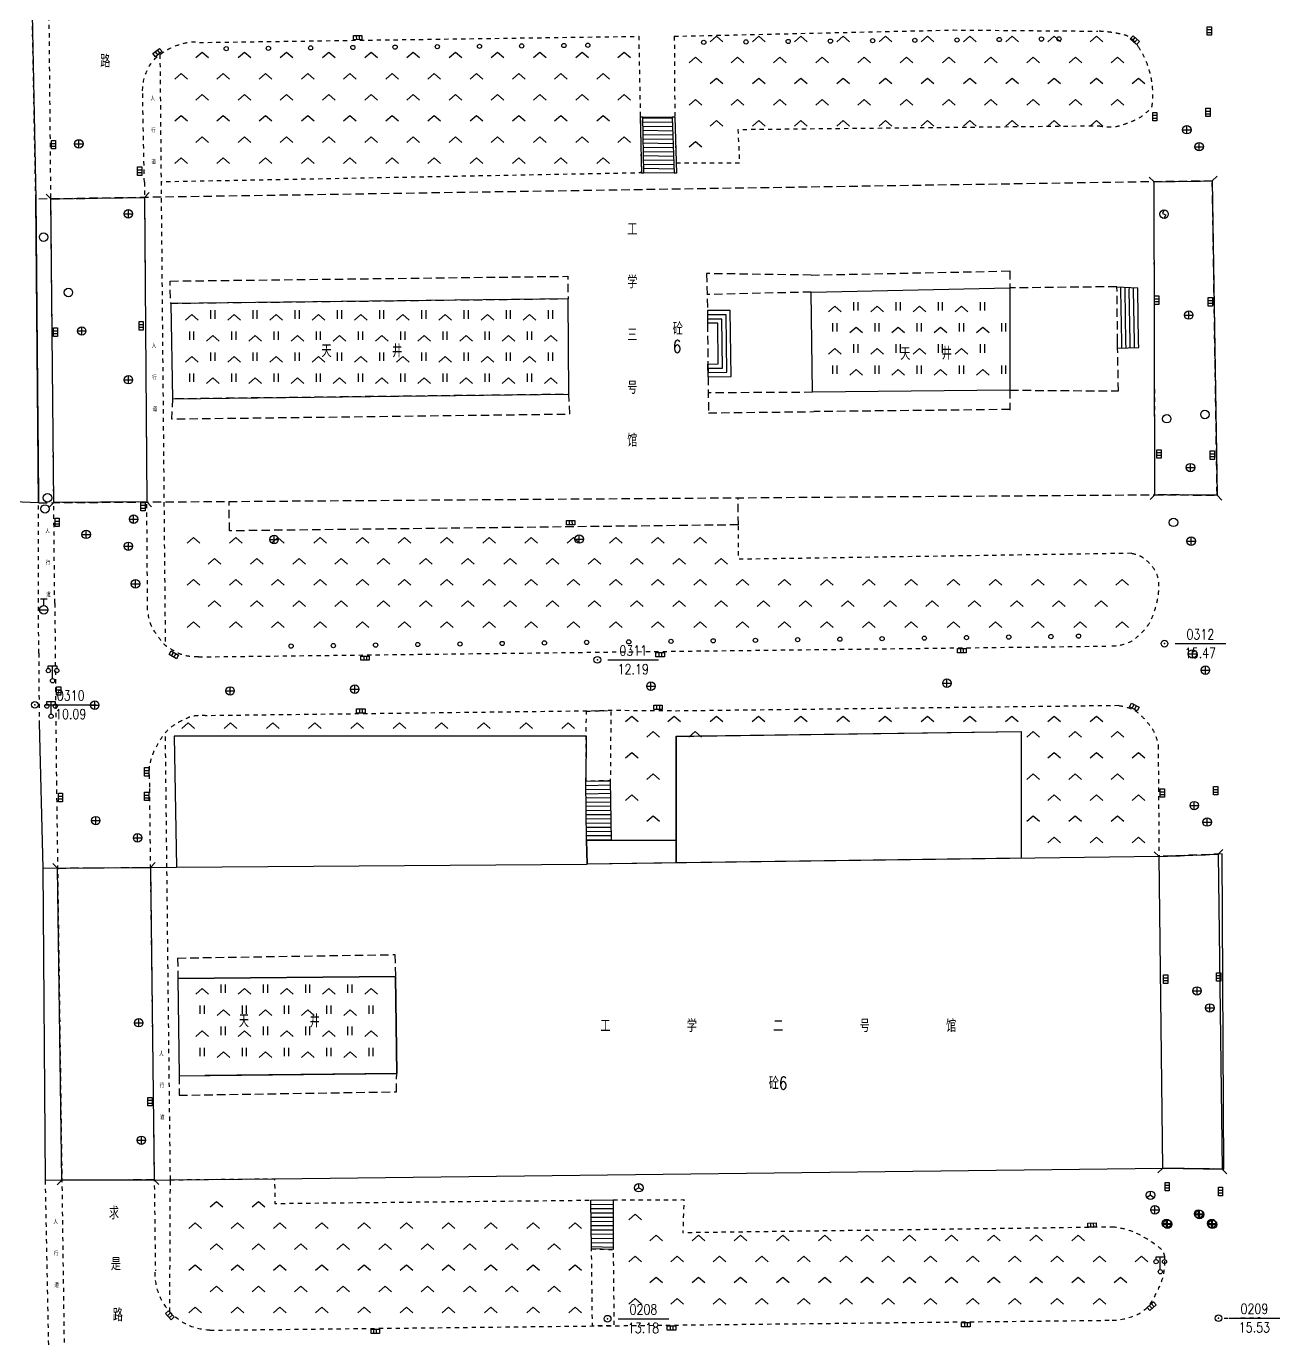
# Model space of a CAD drawing. Extents: x 1059 to 1761, y 608 to 1213.
# Drawn here: x 1569.5 to 1717.9, y 885.2 to 1040.6 of the extents above; entities that cross this region are included whole.
import ezdxf
from ezdxf.enums import TextEntityAlignment as Align

# ---------------------------------------------------------------- set-up
doc = ezdxf.new("R2010")
doc.units = 0
doc.header["$LTSCALE"] = 0.5
doc.header["$PDSIZE"] = 0.2
doc.linetypes.add('X5', pattern=[3, 2, -1])
doc.linetypes.add('X6', pattern=[2, 1, -1])
doc.layers.get('0').update_dxf_attribs({"linetype": 'CONTINUOUS'})
doc.layers.add('ASSIST', color=7, linetype='CONTINUOUS', plot=False)
for name, color, linetype in [('DLDW', 11, 'CONTINUOUS'), ('DLSS', 4, 'CONTINUOUS'), ('GXYZ', 2, 'CONTINUOUS'), ('JMD', 6, 'CONTINUOUS'), ('KZD', 1, 'CONTINUOUS'), ('ZBTZ', 3, 'CONTINUOUS')]:
    doc.layers.add(name, color=color, linetype=linetype)
doc.styles.add('HZ', font='rs.shx', dxfattribs={"width": 0.8, "bigfont": 'hztxt.shx'})

# ---------------------------------------------------------------- blocks, each defined once
blk = doc.blocks.new('gc188')
blk.add_circle((0, 0), 1)
blk = doc.blocks.new('gc043')
for p, q in [((-1, 0), (1, 0)), ((0, -1), (0, 1))]:
    blk.add_line(p, q)
blk.add_circle((0, 0), 1)
blk = doc.blocks.new('gc041')
for p, q in [((-1, 0.5), (1, 0.5)), ((-1, -0.5), (-1, 0.5)), ((-0.33, 0.5), (-0.33, -0.5)), ((0.33, 0.5), (0.33, -0.5)), ((1, 0.5), (1, -0.5)), ((1, -0.5), (-1, -0.5))]:
    blk.add_line(p, q)
blk = doc.blocks.new('gc097')
for p, q in [((-1, 2.9), (-1, 3.5)), ((-1, 3.5), (1, 3.5)), ((0, 0.5), (0, 3.5)), ((1, 3.5), (1, 2.9))]:
    blk.add_line(p, q)
for centre in [(-1, 2.4), (0, 0), (1, 2.4)]:
    blk.add_circle(centre, 0.5)
blk = doc.blocks.new('gc050')
for p, q in [((0, 1), (-0.38, 0.18)), ((-0.38, 0.18), (0.38, -0.18)), ((0, -1), (0.38, -0.18))]:
    blk.add_line(p, q)
blk.add_circle((0, 0), 1)
blk = doc.blocks.new('gc048')
for q in [(-0.87, -0.5), (0, 1), (0.87, -0.5)]:
    blk.add_line((0, 0), q)
blk.add_circle((0, 0), 1)
blk = doc.blocks.new('gc133')
for p, q in [((-1, 0), (1, 0)), ((-0.8, 2.6), (0.8, 2.6)), ((0, 1), (0, 2.6))]:
    blk.add_line(p, q)
blk.add_circle((0, 0), 1)
blk = doc.blocks.new('gc211')
for p, q in [((0, 0), (-1.5, -1.32)), ((1.5, -1.32), (0, 0))]:
    blk.add_line(p, q)
blk = doc.blocks.new('gc170')
at = {"linetype": 'Continuous'}
blk.add_circle((0, 0), 0.5, dxfattribs=at)
blk = doc.blocks.new('gc117')
blk.add_circle((0, 0), 0.8)
blk.add_point((0, 0))
blk = doc.blocks.new('gc121')
for p, q in [((-0.5, -1), (-0.5, 1)), ((0.5, -1), (0.5, 1))]:
    blk.add_line(p, q)

msp = doc.modelspace()

# ---------------------------------------------------------------- linework, layer by layer
at = {"linetype": 'Continuous'}
for p, q in [((1642.49, 1029.86), (1645.98, 1029.82)), ((1570.93, 984.16, 9.92), (1570.6, 1020.13, 9.91)), ((1698.73, 1002.47, 15.78), (1698.73, 1003.18, 16.05)), ((1571, 958.11, 10.02), (1571.42, 940.88, 4.63)), ((1635.7, 956.54, 12.71), (1635.79, 956.54, 7.5)), ((1587.05, 953.01, 10.52), (1587.05, 953.01, 10.52)), ((1635.82, 944.22), (1635.89, 941.37, 16.08)), ((1571.42, 940.88, 4.63), (1571.7, 903.93, 10.03))]:
    msp.add_line(p, q, dxfattribs=at)
at = {"linetype": 'Continuous', "elevation": 15.78, "flags": 128}
msp.add_lwpolyline([(1701.23, 1002.54), (1701.21, 1003.23), (1701.11, 1009.33), (1701.12, 1009.63)], dxfattribs=at)
at = {"layer": 'ASSIST', "linetype": 'Continuous', "flags": 128}
for points in [[(1703.05, 1022.18), (1709.94, 1022.29), (1710.51, 985.06), (1703.15, 985.12)], [(1572.39, 1020.16), (1583.47, 1020.33), (1583.75, 984.26), (1572.73, 984.18)], [(1638.64, 951.25), (1638.73, 944.22), (1635.82, 944.22), (1635.76, 951.18)], [(1703.63, 942.28), (1710.65, 942.53), (1711.12, 905.25), (1704.08, 905.35)], [(1573.18, 940.9), (1584.17, 940.98), (1584.63, 903.97), (1573.69, 903.93)], [(1636.42, 895.79), (1636.32, 901.57), (1638.99, 901.59), (1638.98, 895.73)]]:
    msp.add_lwpolyline(points, close=True, dxfattribs=at)
at = {"layer": 'DLSS', "linetype": 'X6'}
for p, q in [((1572.84, 972.28, 9.84), (1570.82, 1186.57, 12.7)), ((1570.6, 1020.13, 9.91), (1569.93, 1054.58, 10.05)), ((1585.3, 1037.24, 9.74), (1585.93, 967.29, 9.82)), ((1583.46, 1022.13), (1583.75, 984.25, 9.85)), ((1703.15, 985.12, 15.56), (1703.05, 1022.18, 15.56)), ((1570.94, 966.36, 10), (1570.93, 984.16, 9.92)), ((1583.84, 971.51, 9.85), (1583.75, 984.25, 9.85)), ((1572.84, 972.28, 9.84), (1573.04, 951.19, 9.85)), ((1589.85, 965.91, 9.93), (1697.55, 967.19, 15.14)), ((1570.94, 966.36, 10), (1571, 958.11, 10.02)), ((1586.54, 903.98, 10.01), (1585.95, 956.94, 9.88)), ((1573.04, 951.19, 9.85), (1575.78, 751.14, 9.84)), ((1571.7, 903.93, 10.03), (1574.76, 750.33, 10)), ((1711.34, 887.59, 15.55), (1715.6, 887.67, 15.5))]:
    msp.add_line(p, q, dxfattribs=at)
at = {"layer": 'DLSS', "linetype": 'X6', "flags": 128}
for points, elevation in [([(1646.22, 1039.42), (1679.34, 1040.16), (1696.4, 1040.02)], 13.22), ([(1646.22, 1039.42), (1646.28, 1029.83), (1646.44, 1024.43), (1653.97, 1024.43), (1653.8, 1028.38), (1696.47, 1028.82)], 13.22), ([(1700.38, 978.18), (1653.84, 977.47), (1653.81, 981.55)], 15.56), ([(1584.04, 952.99), (1584.05, 950.31)], 9.87), ([(1586.54, 903.98), (1598.88, 904.11), (1598.91, 901.18), (1636.32, 901.57)], 10.01)]:
    msp.add_lwpolyline(points, dxfattribs=dict(at, elevation=elevation))
for points in [[(1701.31, 1037.96, 0.096498), (1700.39, 1039.12, 0.125831), (1699.37, 1039.62, 0.003429), (1698.93, 1039.71, 0.003518), (1698.51, 1039.79, 0.017251), (1697.54, 1039.93, 0.014681), (1696.4, 1040.02)], [(1583.25, 1032.95, -0.109006), (1583.85, 1035.52, -0.128344), (1585.3, 1037.24, -0.010661), (1586.12, 1037.79, -0.029488), (1586.43, 1037.96, -0.049198), (1588.06, 1038.57, -0.061668), (1589.43, 1038.76, -0.035083), (1589.59, 1038.75, -0.014346), (1589.98, 1038.68)], [(1702.79, 1031.04, 0.05509), (1702.87, 1033.26, 0.05509), (1702.47, 1035.43, 0.034689), (1701.98, 1036.74, 0.034689), (1701.31, 1037.96)], [(1696.47, 1028.82, 0.048034), (1697.96, 1028.68, 0.070608), (1698.97, 1028.83, 0.018667), (1700.01, 1029.18, 0.019243), (1700.98, 1029.59, 0.060185), (1701.79, 1030.09, 0.041263), (1702.79, 1031.04)], [(1700.38, 978.18, -0.056196), (1701.35, 977.89, -0.074202), (1702, 977.48, -0.059826), (1703, 976.39, -0.089473), (1703.42, 975.5, -0.06881), (1703.58, 974.28, -0.049893), (1703.4, 972.6, -0.034712), (1702.92, 970.9, -0.04761), (1702.37, 969.73, -0.053204), (1701.93, 969.15, -0.026301), (1700.88, 968.13, -0.110619), (1699.54, 967.4, -0.084416), (1697.55, 967.19)], [(1589.85, 965.91, -0.056181), (1588.35, 966.05, -0.074262), (1587.27, 966.45, -0.015507), (1586.32, 967.01, -0.036054), (1585.93, 967.29, -0.054312), (1585.46, 967.8, -0.022774), (1584.52, 969.16, -0.068204), (1584.12, 970.08, -0.046485), (1583.84, 971.51)], [(1698.87, 960.14, -0.062443), (1700.32, 959.78, -0.090617), (1701.2, 959.25, -0.028707), (1702, 958.44, -0.02848), (1702.72, 957.55, -0.062482), (1703.17, 956.7, -0.045389), (1703.53, 955.43)], [(1590.81, 958.94, 0.04685), (1589.5, 958.93, 0.073203), (1588.68, 958.72, 0.04552), (1586.85, 957.75, 0.07791), (1585.95, 956.94, 0.028702), (1585.41, 956.19, 0.018975), (1584.71, 954.99, 0.042176), (1584.37, 954.2, 0.029193), (1584.04, 952.99)], [(1698.09, 887.35, 0.107785), (1701.11, 888.06, 0.147601), (1702.8, 889.61, 0.038499), (1703.85, 891.72, 0.060104), (1704.24, 893.18, 0.036782), (1704.34, 894.59, 0.082378), (1704.23, 895.22, 0.143457), (1703.74, 895.9, 0.042629), (1701.43, 897.42, 0.049986), (1700.02, 898.01, 0.044243), (1698.32, 898.38)], [(1591.23, 886.17, -0.101314), (1588.63, 886.78, -0.101314), (1586.47, 888.36, -0.099204), (1585.13, 890.61, -0.099204), (1584.76, 893.2)]]:
    msp.add_lwpolyline(points, format="xyb", dxfattribs=at)
for points in [[(1589.98, 1038.68), (1642.01, 1039.41), (1642.32, 1023.23), (1585.44, 1022.16)], [(1583.46, 1022.13), (1583.25, 1032.95)], [(1698.87, 960.14), (1646.45, 959.5), (1638.71, 959.56), (1635.81, 959.49), (1590.81, 958.94)], [(1703.53, 955.43), (1703.63, 942.28)], [(1584.05, 950.31), (1584.76, 893.2)], [(1586.47, 888.36), (1586.54, 903.98)], [(1638.99, 901.59), (1647.35, 901.63), (1647.24, 897.7)], [(1698.32, 898.38), (1647.24, 897.7)], [(1636.42, 895.79), (1638.98, 895.73), (1639.08, 886.7), (1636.53, 886.67), (1636.42, 895.79)], [(1591.23, 886.17), (1698.09, 887.35)]]:
    msp.add_lwpolyline(points, dxfattribs=at)
msp.add_lwpolyline([(1635.81, 959.49), (1638.71, 959.56), (1638.64, 951.25), (1635.76, 951.18)], close=True, dxfattribs=at)
at = {"layer": 'JMD', "linetype": 'Continuous'}
for p, q in [((1569.93, 1054.58, 10.05), (1570.6, 1020.13, 9.91)), ((1642.19, 1029.86), (1642.49, 1029.86)), ((1642.19, 1029.86), (1642.32, 1023.23)), ((1642.62, 1023.24), (1642.49, 1029.86)), ((1645.98, 1029.69), (1642.49, 1029.73)), ((1646, 1029.19), (1642.5, 1029.23)), ((1646.28, 1029.83), (1645.98, 1029.82)), ((1645.98, 1029.82), (1646.19, 1023.19)), ((1646.28, 1029.83), (1646.49, 1023.2)), ((1646.01, 1028.69), (1642.51, 1028.74)), ((1646.03, 1028.19), (1642.52, 1028.24)), ((1646.05, 1027.69), (1642.53, 1027.74)), ((1646.06, 1027.19), (1642.54, 1027.24)), ((1646.08, 1026.69), (1642.55, 1026.74)), ((1646.1, 1026.19), (1642.56, 1026.24)), ((1646.11, 1025.69), (1642.57, 1025.74)), ((1646.13, 1025.19), (1642.58, 1025.24)), ((1646.14, 1024.69), (1642.59, 1024.74)), ((1642.32, 1023.23), (1642.62, 1023.24)), ((1646.16, 1024.19), (1642.6, 1024.24)), ((1646.18, 1023.69), (1642.61, 1023.74)), ((1646.19, 1023.19), (1642.62, 1023.24)), ((1646.49, 1023.2), (1646.19, 1023.19)), ((1709.94, 1022.29), (1710.5, 1022.86)), ((1703.05, 1022.18), (1702.47, 1022.74)), ((1570.6, 1020.13, 9.91), (1570.93, 984.16, 9.92)), ((1572.39, 1020.16), (1571.81, 1020.72)), ((1583.47, 1020.33), (1584.03, 1020.91)), ((1662.43, 1009.12, 15.59), (1685.95, 1009.61, 15.75)), ((1662.6, 997.25, 15.68), (1662.43, 1009.12, 15.59)), ((1685.95, 1009.61, 15.75), (1685.98, 997.5, 15.72)), ((1698.62, 1009.75), (1701.12, 1009.63)), ((1633.64, 1008.3, 15.96), (1586.58, 1007.75, 15.96)), ((1586.58, 1007.75, 15.96), (1586.77, 996.47, 15.97)), ((1633.75, 997.01, 15.96), (1633.64, 1008.3, 15.96)), ((1650.15, 1006.92), (1650.15, 1005.42)), ((1698.73, 1002.47), (1701.23, 1002.54)), ((1650.22, 999.1), (1650.2, 1000.6)), ((1586.77, 996.47, 15.97), (1633.75, 997.01, 15.96)), ((1685.98, 997.5, 15.72), (1662.6, 997.25, 15.68)), ((1570.93, 984.16, 9.92), (1554.28, 984.85)), ((1572.73, 984.18), (1572.16, 983.61)), ((1583.75, 984.26), (1584.32, 983.69)), ((1703.15, 985.12), (1702.58, 984.55)), ((1710.51, 985.06), (1711.07, 984.49)), ((1586.99, 956.54, 10.47), (1587.26, 941, 10.68)), ((1635.7, 956.54, 12.71), (1586.99, 956.54, 0.04)), ((1635.79, 956.54, 7.5), (1635.76, 951.18, 13.42)), ((1646.45, 956.54), (1646.45, 941.51)), ((1646.45, 956.54, 2.06), (1648.54, 956.54)), ((1648.54, 956.54), (1687.29, 957.08, 15.67)), ((1687.29, 957.08, 15.67), (1687.29, 942.06, 2.61)), ((1638.64, 951.22), (1635.76, 951.16)), ((1635.82, 944.22), (1635.76, 951.18)), ((1638.64, 950.72), (1635.76, 950.66)), ((1638.65, 950.22), (1635.76, 950.17)), ((1638.64, 951.25), (1638.73, 944.22)), ((1638.66, 949.72), (1635.77, 949.67)), ((1638.66, 949.22), (1635.77, 949.18)), ((1638.67, 948.72), (1635.78, 948.68)), ((1638.68, 948.22), (1635.78, 948.19)), ((1638.68, 947.72), (1635.79, 947.69)), ((1638.69, 947.22), (1635.79, 947.2)), ((1638.7, 946.72), (1635.8, 946.7)), ((1638.7, 946.22), (1635.8, 946.2)), ((1638.71, 945.72), (1635.81, 945.71)), ((1638.72, 945.22), (1635.81, 945.21)), ((1638.72, 944.72), (1635.82, 944.72)), ((1638.73, 944.22), (1635.82, 944.22)), ((1638.73, 944.22), (1646.45, 944.22)), ((1703.63, 942.28), (1635.89, 941.37, 16.08)), ((1703.63, 942.28), (1703.04, 942.83)), ((1710.65, 942.53), (1711.2, 943.12)), ((1711.31, 905.24, 15.68), (1711.12, 942.59, 15.73)), ((1571.42, 940.88, 4.63), (1587.26, 941, 10.68)), ((1571.42, 940.88, 4.63), (1571.7, 903.93, 10.03)), ((1573.18, 940.9), (1572.61, 941.46)), ((1584.17, 940.98), (1584.73, 941.55)), ((1587.26, 941, 10.68), (1635.89, 941.37, 16.08)), ((1598.88, 904.11, 15.91), (1704.08, 905.35, 15.47)), ((1704.08, 905.35), (1703.5, 904.8)), ((1704.08, 905.35, 15.47), (1711.31, 905.24, 15.68)), ((1711.12, 905.25), (1711.68, 904.67)), ((1571.7, 903.93, 10.03), (1586.54, 903.98, 10.01)), ((1573.69, 903.93), (1573.12, 903.37)), ((1584.63, 903.97), (1585.19, 903.41)), ((1586.54, 903.98, 10.01), (1598.88, 904.11, 15.91)), ((1636.32, 901.57), (1638.99, 901.59)), ((1638.99, 901.59), (1638.98, 895.73)), ((1636.42, 895.79), (1636.32, 901.57)), ((1636.33, 901.07), (1638.99, 901.09)), ((1636.34, 900.57), (1638.99, 900.58)), ((1636.35, 900.07), (1638.99, 900.07)), ((1636.36, 899.57), (1638.99, 899.57)), ((1636.37, 899.07), (1638.99, 899.06)), ((1636.37, 898.57), (1638.99, 898.55)), ((1636.38, 898.07), (1638.99, 898.05)), ((1636.39, 897.57), (1638.99, 897.54)), ((1636.4, 897.07), (1638.99, 897.03)), ((1636.41, 896.57), (1638.98, 896.52)), ((1636.42, 896.07), (1638.98, 896.02))]:
    msp.add_line(p, q, dxfattribs=at)
at = {"layer": 'JMD', "linetype": 'X5'}
for p, q in [((1703.05, 1022.18), (1709.94, 1022.29)), ((1710.51, 985.06, 15.71), (1709.94, 1022.29, 15.74)), ((1572.39, 1020.16), (1583.47, 1020.33)), ((1662.43, 1011.13, 15.58), (1650.05, 1011.31, 15.91)), ((1650.05, 1011.31, 15.91), (1650.15, 1006.92)), ((1662.43, 1011.13, 15.58), (1685.95, 1011.62, 15.74)), ((1685.95, 1011.62, 15.74), (1685.95, 1009.61, 15.75)), ((1662.43, 1009.12, 15.59), (1650.1, 1008.82, 16.03)), ((1698.62, 1009.75, 15.81), (1685.95, 1009.61, 15.75)), ((1685.95, 1009.61, 15.75), (1685.98, 997.5, 15.72)), ((1698.73, 1003.18, 16.05), (1698.65, 1009.75, 16.04)), ((1650.15, 1006.92), (1650.15, 1005.42)), ((1650.15, 1005.42), (1650.2, 1000.6)), ((1698.82, 997.41, 15.76), (1698.73, 1002.47, 15.78)), ((1650.2, 1000.6), (1650.22, 999.1)), ((1650.22, 999.1), (1650.27, 994.82, 15.78)), ((1662.6, 997.25, 15.68), (1650.25, 997.18, 15.77)), ((1685.98, 997.5, 15.72), (1698.82, 997.41, 15.76)), ((1685.98, 997.5, 15.72), (1685.98, 995.15, 15.72)), ((1650.27, 994.82, 15.78), (1662.73, 994.96, 15.69)), ((1685.98, 995.21, 15.73), (1662.73, 994.96, 15.69)), ((1583.75, 984.26), (1572.73, 984.18)), ((1593.53, 980.84, 15.97), (1593.5, 984.33)), ((1653.81, 981.55, 15.94), (1653.78, 984.76)), ((1710.51, 985.06), (1703.15, 985.12)), ((1653.81, 981.55, 15.94), (1593.53, 980.84, 15.97)), ((1711.12, 942.59, 15.73), (1703.63, 942.28)), ((1703.63, 942.28), (1710.65, 942.53)), ((1573.18, 940.9), (1584.17, 940.98)), ((1587.39, 930.25, 15.58), (1613.14, 930.65, 15.59)), ((1587.39, 930.25, 15.6), (1587.43, 927.81, 15.57)), ((1613.31, 914.4, 15.59), (1613.35, 916.56)), ((1587.56, 914, 15.59), (1613.31, 914.4, 15.59)), ((1711.12, 905.25), (1704.08, 905.35)), ((1584.63, 903.97), (1573.69, 903.93))]:
    msp.add_line(p, q, dxfattribs=at)
at = {"layer": 'JMD', "linetype": 'X5', "flags": 128}
for points in [[(1709.94, 1022.29), (1570.6, 1020.13)], [(1570.6, 1020.13), (1570.93, 984.16), (1703.15, 985.12)]]:
    msp.add_lwpolyline(points, dxfattribs=at)
msp.add_lwpolyline([(1586.5, 1010.42), (1633.61, 1010.99), (1633.64, 1008.3), (1586.58, 1007.75)], close=True, dxfattribs=at)
at = {"layer": 'JMD', "linetype": 'Continuous', "flags": 128}
for points, elevation in [([(1699.23, 1002.48), (1699.21, 1003.19), (1699.11, 1009.36), (1699.12, 1009.73)], 15.78), ([(1699.73, 1002.5), (1699.71, 1003.2), (1699.61, 1009.36), (1699.62, 1009.7)], 15.78), ([(1700.23, 1002.51), (1700.21, 1003.21), (1700.11, 1009.35), (1700.12, 1009.68)], 15.78), ([(1700.73, 1002.53), (1700.71, 1003.22), (1700.61, 1009.34), (1700.62, 1009.66)], 15.78), ([(1650.21, 999.6), (1652.43, 999.63), (1652.36, 1006.42), (1650.15, 1006.42)], 15.77), ([(1650.21, 1000.1), (1651.93, 1000.12), (1651.86, 1005.92), (1650.15, 1005.92)], 15.77), ([(1650.2, 1000.6), (1651.42, 1000.61), (1651.37, 1005.42), (1650.15, 1005.42)], 15.77), ([(1587.43, 927.81), (1587.43, 927.81), (1613.19, 928.06), (1613.35, 916.56), (1590.62, 916.34)], 15.59)]:
    msp.add_lwpolyline(points, dxfattribs=dict(at, elevation=elevation))
at = {"layer": 'JMD', "color": 7, "linetype": 'Continuous', "elevation": 15.77, "flags": 128}
msp.add_lwpolyline([(1650.22, 999.1), (1652.94, 999.14), (1652.85, 1006.92), (1650.15, 1006.92)], dxfattribs=at)
at = {"layer": 'JMD', "linetype": 'X5', "elevation": 15.97, "flags": 128}
msp.add_lwpolyline([(1586.77, 996.47), (1586.68, 994.09), (1633.83, 994.68), (1633.75, 997.01)], close=True, dxfattribs=at)
at = {"layer": 'JMD', "linetype": 'X5', "flags": 128}
for points, elevation in [([(1703.15, 985.12), (1710.51, 985.06)], 15.56), ([(1613.14, 930.65), (1613.19, 928.06)], 15.59), ([(1587.59, 916.29), (1587.56, 914)], 15.59)]:
    msp.add_lwpolyline(points, dxfattribs=dict(at, elevation=elevation))
at = {"layer": 'JMD', "linetype": 'Continuous', "flags": 128}
for points in [[(1646.45, 941.51), (1646.45, 956.54), (1687.29, 957.08), (1687.29, 942.06)], [(1635.82, 944.22), (1646.45, 944.22), (1646.45, 941.51), (1635.89, 941.37)], [(1613.19, 928.06), (1587.43, 927.81), (1587.59, 916.3), (1613.35, 916.56)]]:
    msp.add_lwpolyline(points, close=True, dxfattribs=at)
at = {"layer": 'KZD', "linetype": 'Continuous'}
for p, q in [((1705.53, 967.48), (1711.53, 967.48)), ((1638.36, 965.56), (1644.36, 965.56)), ((1571.73, 960.24), (1577.73, 960.24)), ((1711.93, 887.6), (1717.93, 887.6)), ((1639.57, 887.53), (1645.57, 887.53))]:
    msp.add_line(p, q, dxfattribs=at)

# ---------------------------------------------------------------- block references
at = {"layer": 'DLDW', "linetype": 'Continuous', "xscale": 0.5, "yscale": 0.5}
for p in [(1572.58, 963.09, 9.98), (1572.41, 958.88, 10.01), (1703.78, 893.09, 15.68)]:
    msp.add_blockref('gc097', p, dxfattribs=at)
at = {"layer": 'GXYZ', "linetype": 'Continuous', "xscale": 0.5, "yscale": 0.5, "zscale": 0.5}
for p, rotation in [((1709.6, 1040.04, 15.57), 90), ((1608.73, 1039.26, 11.04), 0.6731029034777576), ((1700.77, 1038.96, 15.5), 138.1662255814894), ((1585.02, 1037.48, 9.75), 38.21854381807403), ((1709.42, 1030.4, 15.62), 90), ((1703.13, 1029.9, 15.61), 90), ((1572.7, 1026.57, 9.75), 90), ((1582.91, 1023.44, 9.75), 90), ((1703.36, 1008.16, 15.6), 90), ((1709.71, 1007.97, 15.55), 90), ((1572.93, 1004.37, 9.78), 90), ((1583.08, 1005.12, 9.76), 90), ((1703.63, 989.95, 15.59), 90), ((1709.95, 989.81, 15.6), 90), ((1583.3, 983.7, 9.8), 90), ((1573.13, 981.84, 9.81), 90), ((1633.94, 981.82, 16), 0.2742370304253313), ((1586.95, 966.16, 9.83), 149.734678258419), ((1573.32, 961.86, 9.82), 90), ((1700.71, 959.99, 15.3), 151.9425242569546), ((1583.72, 952.3, 9.89), 90), ((1583.74, 949.39, 9.87), 90), ((1704.03, 949.78, 15.51), 90), ((1710.35, 950.06, 15.52), 90), ((1573.52, 949.26, 9.84), 90), ((1704.42, 927.74, 15.51), 90), ((1710.69, 928.01, 15.48), 90), ((1584.13, 913.23, 9.82), 90), ((1704.59, 903.18, 15.5), 90), ((1710.91, 902.6, 15.5), 90), ((1695.69, 898.62, 15.63), 0.9818176804548312), ((1702.76, 889.02, 15.5), 42.45708866774066), ((1586.48, 887.94, 9.87), 133.1686702546162), ((1610.8, 886.03, 11.23), 180), ((1645.89, 886.43, 13.54), 359.9535201758594), ((1680.75, 886.83, 15.29), 0.5118949275036156)]:
    msp.add_blockref('gc041', p, dxfattribs=dict(at, rotation=rotation))
at = {"layer": 'GXYZ', "linetype": 'Continuous', "xscale": 0.5, "yscale": 0.5}
for name, p in [('gc043', (1706.93, 1028.35, 15.66)), ('gc043', (1575.69, 1026.67, 9.85)), ('gc043', (1708.38, 1026.34, 15.61)), ('gc043', (1581.56, 1018.38, 9.8)), ('gc050', (1704.23, 1018.35, 15.61)), ('gc188', (1571.52, 1015.62, 9.93)), ('gc188', (1574.46, 1009.07, 9.81)), ('gc043', (1707.15, 1006.4, 15.6)), ('gc043', (1576.04, 1004.51, 9.84)), ('gc043', (1581.57, 998.74, 9.82)), ('gc188', (1709.07, 994.62, 15.6)), ('gc188', (1704.54, 994.12, 15.6)), ('gc043', (1707.36, 988.33, 15.61)), ('gc188', (1571.99, 984.75, 9.95)), ('gc188', (1571.69, 983.44, 9.92)), ('gc043', (1582.19, 982.22, 9.85)), ('gc043', (1576.57, 980.42, 9.89)), ('gc188', (1705.34, 981.84, 15.6)), ('gc043', (1581.56, 979.01, 9.87)), ('gc043', (1598.82, 979.81, 15.94)), ('gc043', (1634.95, 979.87, 15.97)), ('gc043', (1707.44, 979.62, 15.57)), ('gc043', (1582.41, 974.56, 9.86)), ('gc133', (1571.54, 971.49, 9.97)), ('gc043', (1707.6, 966.26, 15.58)), ('gc043', (1709.12, 964.34, 15.55)), ('gc043', (1593.61, 961.88, 10.17)), ('gc043', (1608.37, 962.09, 10.89)), ('gc043', (1643.45, 962.45, 12.57)), ('gc043', (1678.51, 962.8, 14.27)), ('gc043', (1577.58, 960.2, 9.93)), ('gc043', (1707.81, 948.3, 15.57)), ('gc043', (1577.7, 946.52, 9.93)), ('gc043', (1709.33, 946.35, 15.54)), ('gc043', (1582.66, 944.48, 9.9)), ('gc043', (1708.13, 926.35, 15.54)), ('gc043', (1709.65, 924.34, 15.52)), ('gc043', (1582.79, 922.58, 9.88)), ('gc043', (1583.1, 908.66, 9.86)), ('gc048', (1642.02, 903.04, 15.74)), ('gc048', (1702.62, 902.15, 15.53)), ('gc043', (1703.15, 900.42, 15.49)), ('gc043', (1708.32, 899.94, 15.51)), ('gc043', (1708.44, 899.87, 15.53)), ('gc043', (1704.52, 898.82, 15.49)), ('gc043', (1704.65, 898.72, 15.51)), ('gc043', (1709.87, 898.8, 15.51)), ('gc043', (1709.97, 898.7, 15.53))]:
    msp.add_blockref(name, p, dxfattribs=at)
at = {"layer": 'GXYZ', "linetype": 'Continuous', "xscale": 0.5, "yscale": 0.5, "zscale": 0.5}
for p in [(1680.28, 966.64, 14.29), (1609.6, 965.76, 10.89), (1644.55, 966.17, 12.57), (1609.1, 959.5, 10.88), (1644.29, 959.93, 12.56)]:
    msp.add_blockref('gc041', p, dxfattribs=at)
at = {"layer": 'KZD', "linetype": 'Continuous', "xscale": 0.5, "yscale": 0.5}
for p in [(1704.28, 967.48, 15.47), (1637.11, 965.56, 12.19), (1570.48, 960.24, 10.09), (1638.32, 887.53, 13.18), (1710.68, 887.6, 15.53)]:
    msp.add_blockref('gc117', p, dxfattribs=at)
at = {"layer": 'ZBTZ', "linetype": 'Continuous', "xscale": 0.5, "yscale": 0.5}
for p, rotation in [((1613.15, 1038.13), 0.5364716798466954), ((1618.15, 1038.18), 0.5364716798466954), ((1623.15, 1038.23), 0.5364716798466954), ((1628.15, 1038.27), 0.5364716798466954), ((1633.15, 1038.32), 0.5364716798466954), ((1635.98, 1038.35), 0.5364716798466954), ((1649.71, 1038.7), 0.5378896237454683), ((1654.71, 1038.75), 0.5378896237454683), ((1659.71, 1038.8), 0.5378896237454683), ((1664.71, 1038.84), 0.5378896237454683), ((1669.71, 1038.89), 0.5378896237454683), ((1674.71, 1038.94), 0.5378896237454683), ((1679.71, 1038.98), 0.5378896237454683), ((1684.71, 1039.03), 0.5378896237454683), ((1689.71, 1039.08), 0.5378896237454683), ((1691.79, 1039.1), 0.5378896237454683), ((1593.15, 1037.95), 0.5364716798466954), ((1598.15, 1037.99), 0.5364716798466954), ((1603.15, 1038.04), 0.5364716798466954), ((1608.15, 1038.09), 0.5364716798466954), ((1680.83, 968.2), 0.7230782260484566), ((1685.83, 968.26), 0.7230782260484566), ((1690.83, 968.32), 0.7230782260484566), ((1694.1, 968.37), 0.7230782260484566), ((1600.84, 967.19), 0.7230782260484566), ((1605.84, 967.25), 0.7230782260484566), ((1610.84, 967.31), 0.7230782260484566), ((1615.84, 967.38), 0.7230782260484566), ((1620.84, 967.44), 0.7230782260484566), ((1625.84, 967.5), 0.7230782260484566), ((1630.84, 967.57), 0.7230782260484566), ((1635.84, 967.63), 0.7230782260484566), ((1640.83, 967.69), 0.7230782260484566), ((1645.83, 967.76), 0.7230782260484566), ((1650.83, 967.82), 0.7230782260484566), ((1655.83, 967.88), 0.7230782260484566), ((1660.83, 967.95), 0.7230782260484566), ((1665.83, 968.01), 0.7230782260484566), ((1670.83, 968.07), 0.7230782260484566), ((1675.83, 968.13), 0.7230782260484566)]:
    msp.add_blockref('gc170', p, dxfattribs=dict(at, rotation=rotation))
for name, p in [('gc211', (1651.22, 1039.43)), ('gc211', (1656.22, 1039.43)), ('gc211', (1661.22, 1039.43)), ('gc211', (1666.22, 1039.43)), ('gc211', (1671.22, 1039.43)), ('gc211', (1676.22, 1039.43)), ('gc211', (1681.22, 1039.43)), ('gc211', (1686.22, 1039.43)), ('gc211', (1691.22, 1039.43)), ('gc211', (1696.22, 1039.43)), ('gc211', (1590.3, 1037.51)), ('gc211', (1595.3, 1037.51)), ('gc211', (1600.3, 1037.51)), ('gc211', (1605.3, 1037.51)), ('gc211', (1610.3, 1037.51)), ('gc211', (1615.3, 1037.51)), ('gc211', (1620.3, 1037.51)), ('gc211', (1625.3, 1037.51)), ('gc211', (1630.3, 1037.51)), ('gc211', (1635.3, 1037.51)), ('gc211', (1640.3, 1037.51)), ('gc211', (1648.72, 1036.93)), ('gc211', (1653.72, 1036.93)), ('gc211', (1658.72, 1036.93)), ('gc211', (1663.72, 1036.93)), ('gc211', (1668.72, 1036.93)), ('gc211', (1673.72, 1036.93)), ('gc211', (1678.72, 1036.93)), ('gc211', (1683.72, 1036.93)), ('gc211', (1688.72, 1036.93)), ('gc211', (1693.72, 1036.93)), ('gc211', (1698.72, 1036.93)), ('gc211', (1587.8, 1035.01)), ('gc211', (1592.8, 1035.01)), ('gc211', (1597.8, 1035.01)), ('gc211', (1602.8, 1035.01)), ('gc211', (1607.8, 1035.01)), ('gc211', (1612.8, 1035.01)), ('gc211', (1617.8, 1035.01)), ('gc211', (1622.8, 1035.01)), ('gc211', (1627.8, 1035.01)), ('gc211', (1632.8, 1035.01)), ('gc211', (1637.8, 1035.01)), ('gc211', (1651.22, 1034.43)), ('gc211', (1656.22, 1034.43)), ('gc211', (1661.22, 1034.43)), ('gc211', (1666.22, 1034.43)), ('gc211', (1671.22, 1034.43)), ('gc211', (1676.22, 1034.43)), ('gc211', (1681.22, 1034.43)), ('gc211', (1686.22, 1034.43)), ('gc211', (1691.22, 1034.43)), ('gc211', (1696.22, 1034.43)), ('gc211', (1701.22, 1034.43)), ('gc211', (1590.3, 1032.51)), ('gc211', (1595.3, 1032.51)), ('gc211', (1600.3, 1032.51)), ('gc211', (1605.3, 1032.51)), ('gc211', (1610.3, 1032.51)), ('gc211', (1615.3, 1032.51)), ('gc211', (1620.3, 1032.51)), ('gc211', (1625.3, 1032.51)), ('gc211', (1630.3, 1032.51)), ('gc211', (1635.3, 1032.51)), ('gc211', (1640.3, 1032.51)), ('gc211', (1648.72, 1031.93)), ('gc211', (1653.72, 1031.93)), ('gc211', (1658.72, 1031.93)), ('gc211', (1663.72, 1031.93)), ('gc211', (1668.72, 1031.93)), ('gc211', (1673.72, 1031.93)), ('gc211', (1678.72, 1031.93)), ('gc211', (1683.72, 1031.93)), ('gc211', (1688.72, 1031.93)), ('gc211', (1693.72, 1031.93)), ('gc211', (1698.72, 1031.93)), ('gc211', (1587.8, 1030.01)), ('gc211', (1592.8, 1030.01)), ('gc211', (1597.8, 1030.01)), ('gc211', (1602.8, 1030.01)), ('gc211', (1607.8, 1030.01)), ('gc211', (1612.8, 1030.01)), ('gc211', (1617.8, 1030.01)), ('gc211', (1622.8, 1030.01)), ('gc211', (1627.8, 1030.01)), ('gc211', (1632.8, 1030.01)), ('gc211', (1637.8, 1030.01)), ('gc211', (1651.22, 1029.43)), ('gc211', (1656.22, 1029.43)), ('gc211', (1661.22, 1029.43)), ('gc211', (1666.22, 1029.43)), ('gc211', (1671.22, 1029.43)), ('gc211', (1676.22, 1029.43)), ('gc211', (1681.22, 1029.43)), ('gc211', (1686.22, 1029.43)), ('gc211', (1691.22, 1029.43)), ('gc211', (1696.22, 1029.43)), ('gc211', (1590.3, 1027.51)), ('gc211', (1595.3, 1027.51)), ('gc211', (1600.3, 1027.51)), ('gc211', (1605.3, 1027.51)), ('gc211', (1610.3, 1027.51)), ('gc211', (1615.3, 1027.51)), ('gc211', (1620.3, 1027.51)), ('gc211', (1625.3, 1027.51)), ('gc211', (1630.3, 1027.51)), ('gc211', (1635.3, 1027.51)), ('gc211', (1640.3, 1027.51)), ('gc211', (1648.72, 1026.93)), ('gc211', (1587.8, 1025.01)), ('gc211', (1592.8, 1025.01)), ('gc211', (1597.8, 1025.01)), ('gc211', (1602.8, 1025.01)), ('gc211', (1607.8, 1025.01)), ('gc211', (1612.8, 1025.01)), ('gc211', (1617.8, 1025.01)), ('gc211', (1622.8, 1025.01)), ('gc211', (1627.8, 1025.01)), ('gc211', (1632.8, 1025.01)), ('gc211', (1637.8, 1025.01)), ('gc211', (1665.25, 1007.44)), ('gc121', (1667.75, 1007.44)), ('gc211', (1670.25, 1007.44)), ('gc121', (1672.75, 1007.44)), ('gc211', (1675.25, 1007.44)), ('gc121', (1677.75, 1007.44)), ('gc211', (1680.25, 1007.44)), ('gc121', (1682.75, 1007.44)), ('gc211', (1589.08, 1006.47)), ('gc121', (1591.58, 1006.47)), ('gc211', (1594.08, 1006.47)), ('gc121', (1596.58, 1006.47)), ('gc211', (1599.08, 1006.47)), ('gc121', (1601.58, 1006.47)), ('gc211', (1604.08, 1006.47)), ('gc121', (1606.58, 1006.47)), ('gc211', (1609.08, 1006.47)), ('gc121', (1611.58, 1006.47)), ('gc211', (1614.08, 1006.47)), ('gc121', (1616.58, 1006.47)), ('gc211', (1619.08, 1006.47)), ('gc121', (1621.58, 1006.47)), ('gc211', (1624.08, 1006.47)), ('gc121', (1626.58, 1006.47)), ('gc211', (1629.08, 1006.47)), ('gc121', (1631.58, 1006.47)), ('gc121', (1589.08, 1003.97)), ('gc121', (1594.08, 1003.97)), ('gc121', (1599.08, 1003.97)), ('gc121', (1604.08, 1003.97)), ('gc121', (1609.08, 1003.97)), ('gc121', (1614.08, 1003.97)), ('gc121', (1619.08, 1003.97)), ('gc121', (1624.08, 1003.97)), ('gc121', (1629.08, 1003.97)), ('gc121', (1665.25, 1004.94)), ('gc211', (1667.75, 1004.94)), ('gc121', (1670.25, 1004.94)), ('gc211', (1672.75, 1004.94)), ('gc121', (1675.25, 1004.94)), ('gc211', (1677.75, 1004.94)), ('gc121', (1680.25, 1004.94)), ('gc211', (1682.75, 1004.94)), ('gc121', (1685.25, 1004.94)), ('gc211', (1591.58, 1003.97)), ('gc211', (1596.58, 1003.97)), ('gc211', (1601.58, 1003.97)), ('gc211', (1606.58, 1003.97)), ('gc211', (1611.58, 1003.97)), ('gc211', (1616.58, 1003.97)), ('gc211', (1621.58, 1003.97)), ('gc211', (1626.58, 1003.97)), ('gc211', (1631.58, 1003.97)), ('gc121', (1667.75, 1002.44)), ('gc121', (1672.75, 1002.44)), ('gc121', (1677.75, 1002.44)), ('gc121', (1682.75, 1002.44)), ('gc211', (1589.08, 1001.47)), ('gc121', (1591.58, 1001.47)), ('gc211', (1594.08, 1001.47)), ('gc121', (1596.58, 1001.47)), ('gc211', (1599.08, 1001.47)), ('gc121', (1601.58, 1001.47)), ('gc211', (1604.08, 1001.47)), ('gc121', (1606.58, 1001.47)), ('gc211', (1609.08, 1001.47)), ('gc121', (1611.58, 1001.47)), ('gc211', (1614.08, 1001.47)), ('gc121', (1616.58, 1001.47)), ('gc211', (1619.08, 1001.47)), ('gc121', (1621.58, 1001.47)), ('gc211', (1624.08, 1001.47)), ('gc121', (1626.58, 1001.47)), ('gc211', (1629.08, 1001.47)), ('gc121', (1631.58, 1001.47)), ('gc211', (1665.25, 1002.44)), ('gc211', (1670.25, 1002.44)), ('gc211', (1675.25, 1002.44)), ('gc211', (1680.25, 1002.44)), ('gc121', (1665.25, 999.94)), ('gc211', (1667.75, 999.94)), ('gc121', (1670.25, 999.94)), ('gc211', (1672.75, 999.94)), ('gc121', (1675.25, 999.94)), ('gc211', (1677.75, 999.94)), ('gc121', (1680.25, 999.94)), ('gc211', (1682.75, 999.94)), ('gc121', (1685.25, 999.94)), ('gc121', (1589.08, 998.97)), ('gc211', (1591.58, 998.97)), ('gc121', (1594.08, 998.97)), ('gc211', (1596.58, 998.97)), ('gc121', (1599.08, 998.97)), ('gc211', (1601.58, 998.97)), ('gc121', (1604.08, 998.97)), ('gc211', (1606.58, 998.97)), ('gc121', (1609.08, 998.97)), ('gc211', (1611.58, 998.97)), ('gc121', (1614.08, 998.97)), ('gc211', (1616.58, 998.97)), ('gc121', (1619.08, 998.97)), ('gc211', (1621.58, 998.97)), ('gc121', (1624.08, 998.97)), ('gc211', (1626.58, 998.97)), ('gc121', (1629.08, 998.97)), ('gc211', (1631.58, 998.97)), ('gc211', (1589.28, 980.06)), ('gc211', (1594.28, 980.06)), ('gc211', (1599.28, 980.06)), ('gc211', (1604.28, 980.06)), ('gc211', (1609.28, 980.06)), ('gc211', (1614.28, 980.06)), ('gc211', (1619.28, 980.06)), ('gc211', (1624.28, 980.06)), ('gc211', (1629.28, 980.06)), ('gc211', (1634.28, 980.06)), ('gc211', (1639.28, 980.06)), ('gc211', (1644.28, 980.06)), ('gc211', (1649.28, 980.06)), ('gc211', (1591.78, 977.56)), ('gc211', (1596.78, 977.56)), ('gc211', (1601.78, 977.56)), ('gc211', (1606.78, 977.56)), ('gc211', (1611.78, 977.56)), ('gc211', (1616.78, 977.56)), ('gc211', (1621.78, 977.56)), ('gc211', (1626.78, 977.56)), ('gc211', (1631.78, 977.56)), ('gc211', (1636.78, 977.56)), ('gc211', (1641.78, 977.56)), ('gc211', (1646.78, 977.56)), ('gc211', (1651.78, 977.56)), ('gc211', (1589.28, 975.06)), ('gc211', (1594.28, 975.06)), ('gc211', (1599.28, 975.06)), ('gc211', (1604.28, 975.06)), ('gc211', (1609.28, 975.06)), ('gc211', (1614.28, 975.06)), ('gc211', (1619.28, 975.06)), ('gc211', (1624.28, 975.06)), ('gc211', (1629.28, 975.06)), ('gc211', (1634.28, 975.06)), ('gc211', (1639.28, 975.06)), ('gc211', (1644.28, 975.06)), ('gc211', (1649.28, 975.06)), ('gc211', (1654.28, 975.06)), ('gc211', (1659.28, 975.06)), ('gc211', (1664.28, 975.06)), ('gc211', (1669.28, 975.06)), ('gc211', (1674.28, 975.06)), ('gc211', (1679.28, 975.06)), ('gc211', (1684.28, 975.06)), ('gc211', (1689.28, 975.06)), ('gc211', (1694.28, 975.06)), ('gc211', (1699.28, 975.06)), ('gc211', (1591.78, 972.56)), ('gc211', (1596.78, 972.56)), ('gc211', (1601.78, 972.56)), ('gc211', (1606.78, 972.56)), ('gc211', (1611.78, 972.56)), ('gc211', (1616.78, 972.56)), ('gc211', (1621.78, 972.56)), ('gc211', (1626.78, 972.56)), ('gc211', (1631.78, 972.56)), ('gc211', (1636.78, 972.56)), ('gc211', (1641.78, 972.56)), ('gc211', (1646.78, 972.56)), ('gc211', (1651.78, 972.56)), ('gc211', (1656.78, 972.56)), ('gc211', (1661.78, 972.56)), ('gc211', (1666.78, 972.56)), ('gc211', (1671.78, 972.56)), ('gc211', (1676.78, 972.56)), ('gc211', (1681.78, 972.56)), ('gc211', (1686.78, 972.56)), ('gc211', (1691.78, 972.56)), ('gc211', (1696.78, 972.56)), ('gc211', (1589.28, 970.06)), ('gc211', (1594.28, 970.06)), ('gc211', (1599.28, 970.06)), ('gc211', (1604.28, 970.06)), ('gc211', (1609.28, 970.06)), ('gc211', (1614.28, 970.06)), ('gc211', (1619.28, 970.06)), ('gc211', (1624.28, 970.06)), ('gc211', (1629.28, 970.06)), ('gc211', (1634.28, 970.06)), ('gc211', (1639.28, 970.06)), ('gc211', (1644.28, 970.06)), ('gc211', (1649.28, 970.06)), ('gc211', (1654.28, 970.06)), ('gc211', (1659.28, 970.06)), ('gc211', (1664.28, 970.06)), ('gc211', (1669.28, 970.06)), ('gc211', (1674.28, 970.06)), ('gc211', (1679.28, 970.06)), ('gc211', (1684.28, 970.06)), ('gc211', (1689.28, 970.06)), ('gc211', (1694.28, 970.06)), ('gc211', (1699.28, 970.06)), ('gc211', (1588.66, 958.11)), ('gc211', (1593.66, 958.11)), ('gc211', (1598.66, 958.11)), ('gc211', (1603.66, 958.11)), ('gc211', (1608.66, 958.11)), ('gc211', (1613.66, 958.11)), ('gc211', (1618.66, 958.11)), ('gc211', (1623.66, 958.11)), ('gc211', (1628.66, 958.11)), ('gc211', (1633.66, 958.11)), ('gc211', (1641.21, 958.87)), ('gc211', (1646.21, 958.87)), ('gc211', (1651.21, 958.87)), ('gc211', (1656.21, 958.87)), ('gc211', (1661.21, 958.87)), ('gc211', (1666.21, 958.87)), ('gc211', (1671.21, 958.87)), ('gc211', (1676.21, 958.87)), ('gc211', (1681.21, 958.87)), ('gc211', (1686.21, 958.87)), ('gc211', (1691.21, 958.87)), ('gc211', (1696.21, 958.87)), ('gc211', (1643.71, 957.06)), ('gc211', (1648.71, 957.06)), ('gc211', (1688.71, 957.06)), ('gc211', (1693.71, 957.06)), ('gc211', (1698.71, 957.06)), ('gc211', (1641.21, 954.56)), ('gc211', (1691.21, 954.56)), ('gc211', (1696.21, 954.56)), ('gc211', (1701.21, 954.56)), ('gc211', (1643.71, 952.06)), ('gc211', (1688.71, 952.06)), ('gc211', (1693.71, 952.06)), ('gc211', (1698.71, 952.06)), ('gc211', (1641.21, 949.56)), ('gc211', (1691.21, 949.56)), ('gc211', (1696.21, 949.56)), ('gc211', (1701.21, 949.56)), ('gc211', (1643.71, 947.06)), ('gc211', (1688.71, 947.06)), ('gc211', (1693.71, 947.06)), ('gc211', (1698.71, 947.06)), ('gc211', (1691.21, 944.56)), ('gc211', (1696.21, 944.56)), ('gc211', (1701.21, 944.56)), ('gc211', (1590.32, 926.62)), ('gc121', (1592.82, 926.62)), ('gc211', (1595.32, 926.62)), ('gc121', (1597.82, 926.62)), ('gc211', (1600.32, 926.62)), ('gc121', (1602.82, 926.62)), ('gc211', (1605.32, 926.62)), ('gc121', (1607.82, 926.62)), ('gc211', (1610.32, 926.62)), ('gc121', (1590.32, 924.12)), ('gc211', (1592.82, 924.12)), ('gc121', (1595.32, 924.12)), ('gc211', (1597.82, 924.12)), ('gc121', (1600.32, 924.12)), ('gc211', (1602.82, 924.12)), ('gc121', (1605.32, 924.12)), ('gc211', (1607.82, 924.12)), ('gc121', (1610.32, 924.12)), ('gc121', (1592.82, 921.62)), ('gc121', (1597.82, 921.62)), ('gc121', (1602.82, 921.62)), ('gc121', (1607.82, 921.62)), ('gc211', (1590.32, 921.62)), ('gc211', (1595.32, 921.62)), ('gc211', (1600.32, 921.62)), ('gc211', (1605.32, 921.62)), ('gc211', (1610.32, 921.62)), ('gc121', (1590.32, 919.12)), ('gc211', (1592.82, 919.12)), ('gc121', (1595.32, 919.12)), ('gc211', (1597.82, 919.12)), ('gc121', (1600.32, 919.12)), ('gc211', (1602.82, 919.12)), ('gc121', (1605.32, 919.12)), ('gc211', (1607.82, 919.12)), ('gc121', (1610.32, 919.12)), ('gc211', (1591.99, 901.39)), ('gc211', (1596.99, 901.39)), ('gc211', (1589.49, 898.89)), ('gc211', (1594.49, 898.89)), ('gc211', (1599.49, 898.89)), ('gc211', (1604.49, 898.89)), ('gc211', (1609.49, 898.89)), ('gc211', (1614.49, 898.89)), ('gc211', (1619.49, 898.89)), ('gc211', (1624.49, 898.89)), ('gc211', (1629.49, 898.89)), ('gc211', (1634.49, 898.89)), ('gc211', (1641.57, 899.92)), ('gc211', (1644.07, 897.42)), ('gc211', (1649.07, 897.42)), ('gc211', (1654.07, 897.42)), ('gc211', (1659.07, 897.42)), ('gc211', (1664.07, 897.42)), ('gc211', (1669.07, 897.42)), ('gc211', (1674.07, 897.42)), ('gc211', (1679.07, 897.42)), ('gc211', (1684.07, 897.42)), ('gc211', (1689.07, 897.42)), ('gc211', (1694.07, 897.42)), ('gc211', (1591.99, 896.39)), ('gc211', (1596.99, 896.39)), ('gc211', (1601.99, 896.39)), ('gc211', (1606.99, 896.39)), ('gc211', (1611.99, 896.39)), ('gc211', (1616.99, 896.39)), ('gc211', (1621.99, 896.39)), ('gc211', (1626.99, 896.39)), ('gc211', (1631.99, 896.39)), ('gc211', (1589.49, 893.89)), ('gc211', (1594.49, 893.89)), ('gc211', (1599.49, 893.89)), ('gc211', (1604.49, 893.89)), ('gc211', (1609.49, 893.89)), ('gc211', (1614.49, 893.89)), ('gc211', (1619.49, 893.89)), ('gc211', (1624.49, 893.89)), ('gc211', (1629.49, 893.89)), ('gc211', (1634.49, 893.89)), ('gc211', (1641.57, 894.92)), ('gc211', (1646.57, 894.92)), ('gc211', (1651.57, 894.92)), ('gc211', (1656.57, 894.92)), ('gc211', (1661.57, 894.92)), ('gc211', (1666.57, 894.92)), ('gc211', (1671.57, 894.92)), ('gc211', (1676.57, 894.92)), ('gc211', (1681.57, 894.92)), ('gc211', (1686.57, 894.92)), ('gc211', (1691.57, 894.92)), ('gc211', (1696.57, 894.92)), ('gc211', (1701.57, 894.92)), ('gc211', (1644.07, 892.42)), ('gc211', (1649.07, 892.42)), ('gc211', (1654.07, 892.42)), ('gc211', (1659.07, 892.42)), ('gc211', (1664.07, 892.42)), ('gc211', (1669.07, 892.42)), ('gc211', (1674.07, 892.42)), ('gc211', (1679.07, 892.42)), ('gc211', (1684.07, 892.42)), ('gc211', (1689.07, 892.42)), ('gc211', (1694.07, 892.42)), ('gc211', (1699.07, 892.42)), ('gc211', (1591.99, 891.39)), ('gc211', (1596.99, 891.39)), ('gc211', (1601.99, 891.39)), ('gc211', (1606.99, 891.39)), ('gc211', (1611.99, 891.39)), ('gc211', (1616.99, 891.39)), ('gc211', (1621.99, 891.39)), ('gc211', (1626.99, 891.39)), ('gc211', (1631.99, 891.39)), ('gc211', (1641.57, 889.92)), ('gc211', (1646.57, 889.92)), ('gc211', (1651.57, 889.92)), ('gc211', (1656.57, 889.92)), ('gc211', (1661.57, 889.92)), ('gc211', (1666.57, 889.92)), ('gc211', (1671.57, 889.92)), ('gc211', (1676.57, 889.92)), ('gc211', (1681.57, 889.92)), ('gc211', (1686.57, 889.92)), ('gc211', (1691.57, 889.92)), ('gc211', (1696.57, 889.92)), ('gc211', (1589.49, 888.89)), ('gc211', (1594.49, 888.89)), ('gc211', (1599.49, 888.89)), ('gc211', (1604.49, 888.89)), ('gc211', (1609.49, 888.89)), ('gc211', (1614.49, 888.89)), ('gc211', (1619.49, 888.89)), ('gc211', (1624.49, 888.89)), ('gc211', (1629.49, 888.89)), ('gc211', (1634.49, 888.89))]:
    msp.add_blockref(name, p, dxfattribs=at)

# ---------------------------------------------------------------- texts
at = {"layer": 'DLSS', "linetype": 'Continuous', "style": 'HZ', "width": 0.8}
for s, height, p in [('路', 1.5, (1578.23, 1035.72)), ('人', 0.5, (1584.18, 1031.79)), ('行', 0.5, (1584.24, 1028.03)), ('道', 0.5, (1584.29, 1024.27)), ('人', 0.5, (1584.32, 1002.51)), ('行', 0.5, (1584.38, 998.75)), ('道', 0.5, (1584.43, 995)), ('人', 0.5, (1571.72, 980.56)), ('行', 0.5, (1571.78, 976.81)), ('道', 0.5, (1571.83, 973.05)), ('人', 0.5, (1585.2, 918.63)), ('行', 0.5, (1585.26, 914.88)), ('道', 0.5, (1585.31, 911.12)), ('求', 1.5, (1579.26, 899.29)), ('人', 0.5, (1572.68, 898.75)), ('行', 0.5, (1572.74, 894.99)), ('是', 1.5, (1579.49, 893.26)), ('道', 0.5, (1572.79, 891.24)), ('路', 1.5, (1579.72, 887.23))]:
    msp.add_text(s, height=height, dxfattribs=at).set_placement(p)
at = {"layer": 'JMD', "linetype": 'Continuous', "style": 'HZ', "width": 0.8}
for s, p in [('工', (1640.65, 1015.81)), ('学', (1640.65, 1009.56)), ('三', (1640.65, 1003.31)), ('砼', (1646.04, 1004.03)), ('天', (1604.43, 1001.4)), ('井', (1612.81, 1001.4)), ('6', (1646.04, 1001.93)), ('井', (1677.89, 1001.13)), ('天', (1672.98, 1001.07)), ('号', (1640.65, 997.06)), ('馆', (1640.65, 990.81)), ('天', (1594.65, 922.05)), ('井', (1603.03, 922.05)), ('工', (1637.46, 921.47)), ('学', (1647.7, 921.47)), ('二', (1657.94, 921.47)), ('号', (1668.18, 921.47)), ('馆', (1678.41, 921.47))]:
    msp.add_text(s, height=1.5, dxfattribs=at).set_placement(p)
msp.add_text('砼6', height=1.5, dxfattribs=at).set_placement((1658.52, 915.51), align=Align.MIDDLE)
at = {"layer": 'KZD', "linetype": 'Continuous', "style": 'HZ', "width": 0.8}
for s, p in [('0312', (1708.53, 968.58)), ('0311', (1641.36, 966.66)), ('15.47', (1708.53, 966.38)), ('12.19', (1641.36, 964.46)), ('0310', (1574.73, 961.34)), ('10.09', (1574.73, 959.14)), ('0208', (1642.57, 888.63)), ('0209', (1714.93, 888.7)), ('13.18', (1642.57, 886.43)), ('15.53', (1714.93, 886.5))]:
    msp.add_text(s, height=1.2, dxfattribs=at).set_placement(p, align=Align.MIDDLE)

doc.saveas('drawing.dxf')
